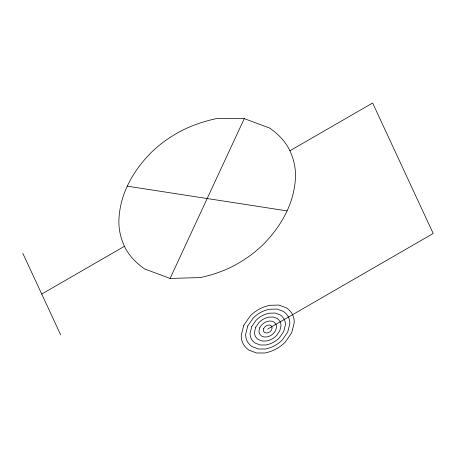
<?xml version="1.0" encoding="UTF-8"?>
<svg xmlns="http://www.w3.org/2000/svg" width="456" height="456" viewBox="0 0 456 456"><rect width="100%" height="100%" fill="white"/><g stroke="black" fill="none" stroke-linecap="round" stroke-linejoin="round"><path stroke-width="0.68" d="M170.094 278.439L244.268 118.623L269.781 128.125A104.549 60.363 0 0 1 289.908 150.771A163.738 94.534 0 0 1 295.431 177.794A247.369 142.819 0 0 1 265.648 241.965A163.738 94.534 0 0 1 237.462 263.779A104.549 60.363 0 0 1 200.418 277.573L170.094 278.439L144.586 268.937A104.549 60.363 0 0 1 124.454 246.291A163.738 94.534 0 0 1 118.936 219.268A247.369 142.819 0 0 1 148.719 155.097A163.738 94.534 0 0 1 176.899 133.289A111.013 64.091 0 0 1 216.235 118.634L244.268 118.623M41.724 294.057L124.454 246.291M289.908 150.771L372.637 103.005L433.2 233.495L267.746 329.021M127.275 186.168L287.092 210.894M22.8 253.279L60.648 334.835M243.772 325.31L241.27 335.245A49.123 28.363 0 0 0 242.923 343.351A31.367 18.109 0 0 0 248.965 350.145L256.62 352.995L265.027 352.99A33.305 19.226 0 0 0 276.826 348.595A49.123 28.363 0 0 0 285.285 342.051L291.715 332.732L294.217 322.802A49.123 28.363 0 0 0 292.564 314.691A31.367 18.109 0 0 0 286.522 307.897L278.867 305.047L269.775 305.309A31.367 18.109 0 0 0 258.66 309.447A49.123 28.363 0 0 0 250.201 315.991L243.772 325.31M247.768 325.932L245.681 334.208A40.937 23.632 0 0 0 247.061 340.963A26.134 15.088 0 0 0 252.094 346.623L258.472 349L265.477 348.994A27.753 16.023 0 0 0 275.316 345.334A40.937 23.632 0 0 0 282.361 339.88L287.719 332.11L289.805 323.84A40.937 23.632 0 0 0 288.426 317.08A26.134 15.088 0 0 0 283.393 311.419L277.014 309.043L269.433 309.259A26.134 15.088 0 0 0 260.171 312.708A40.937 23.632 0 0 0 253.126 318.163L247.768 325.932M251.763 326.547L250.093 333.171A32.746 18.907 0 0 0 251.199 338.574A20.908 12.073 0 0 0 255.223 343.1L260.325 345.004L265.933 344.998A22.201 12.819 0 0 0 273.799 342.068A32.746 18.907 0 0 0 279.437 337.708L283.723 331.495L285.393 324.872A32.746 18.907 0 0 0 284.287 319.468A20.908 12.073 0 0 0 280.263 314.942L275.162 313.038L269.097 313.215A20.908 12.073 0 0 0 261.687 315.974A32.746 18.907 0 0 0 256.05 320.334L251.763 326.547M255.759 327.169L254.505 332.133A24.561 14.182 0 0 0 255.331 336.186A15.681 9.052 0 0 0 258.352 339.583L262.183 341.008L266.384 341.008A16.65 9.616 0 0 0 272.283 338.808A24.561 14.182 0 0 0 276.513 335.536L279.727 330.874L280.981 325.909A24.561 14.182 0 0 0 280.155 321.856A15.681 9.052 0 0 0 277.134 318.459L273.304 317.034L268.761 317.165A15.681 9.052 0 0 0 263.203 319.234A24.561 14.182 0 0 0 258.974 322.506L255.759 327.169M259.755 327.784L258.917 331.096L259.47 333.798L261.482 336.061C268.498 339.8 278.553 331.945 276.017 324.244L274.005 321.982C268.726 319.234 262.24 322.842 259.755 327.784M263.75 328.405L263.329 330.058L263.608 331.409L264.611 332.544C268.122 334.413 273.15 330.486 271.879 326.633L270.875 325.498C268.236 324.13 264.993 325.932 263.75 328.405"/></g></svg>
